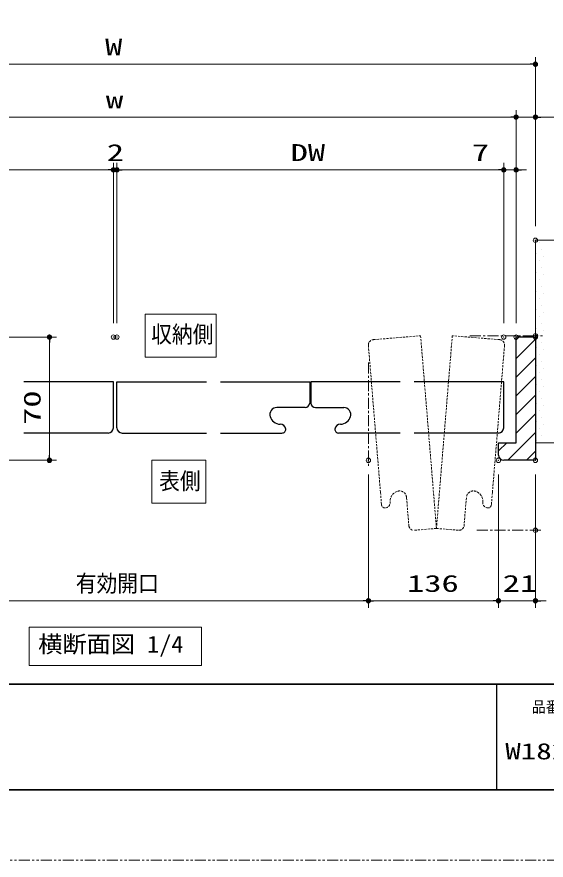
# Model space of a CAD drawing. Units: millimetres, scale not verified. Extents: x -1306 to 1306, y -607 to 607.
# Drawn here: x -495.3 to -194.8, y -594 to -114.9 of the extents above; entities that cross this region are included whole.
import ezdxf
from ezdxf.enums import TextEntityAlignment as Align

# ---------------------------------------------------------------- set-up
doc = ezdxf.new("R2010")
doc.units = ezdxf.units.MM
doc.header["$LTSCALE"] = 5
doc.header["$PDMODE"] = 32
doc.header["$PDSIZE"] = 2.5
for name, pattern in [('USER1', [2.5, 1.25, -0.25, 0.25, -0.25, 0.25, -0.25]), ('USER2', [0.375, 0.25, -0.125]), ('USER3', [2, 1.25, -0.25, 0.25, -0.25])]:
    doc.linetypes.add(name, pattern=pattern)
for name, color, linetype, lineweight in [('0-1_線(黄)', 2, 'Continuous', 15), ('0-3_陰線', 4, 'USER1', 9), ('0-C_中心線', 3, 'USER3', 9), ('0-D_線(白)', 7, 'Continuous', 30), ('1-1_寸法線', 3, 'Continuous', 13), ('1-2_ハッチング', 6, 'Continuous', 9), ('1-4_DEFPOINTS', 7, 'Continuous', 5), ('1-5_0', 3, 'Continuous', 25), ('1-6_点線(黄)', 2, 'USER2', 15), ('1-7_図面枠', 7, 'Continuous', 35)]:
    doc.layers.add(name, color=color, linetype=linetype, lineweight=lineweight)
doc.styles.add('ＭＳ ゴシック', font='')
doc.styles.get('ＭＳ ゴシック').set_extended_font_data('MS Gothic')

# ---------------------------------------------------------------- blocks, each defined once
blk = doc.blocks.new('_DOT')
at = {"layer": '1-5_0'}
blk.add_line((-2.5, 0), (-5, 0), dxfattribs=at)
for points in [[(0, 0), (-2.5, 0), (-2.48, 0.313)], [(0, 0), (-2.48, -0.313), (-2.5, 0)], [(0, 0), (-2.48, 0.313), (-2.421, 0.622)], [(0, 0), (-2.421, -0.622), (-2.48, -0.313)], [(0, 0), (-2.421, 0.622), (-2.324, 0.92)], [(0, 0), (-2.324, -0.92), (-2.421, -0.622)], [(0, 0), (-2.324, 0.92), (-2.191, 1.204)], [(0, 0), (-2.191, -1.204), (-2.324, -0.92)], [(0, 0), (-2.191, 1.204), (-2.023, 1.469)], [(0, 0), (-2.023, -1.469), (-2.191, -1.204)], [(0, 0), (-2.023, 1.469), (-1.822, 1.711)], [(0, 0), (-1.822, -1.711), (-2.023, -1.469)], [(0, 0), (-1.822, 1.711), (-1.594, 1.926)], [(0, 0), (-1.594, -1.926), (-1.822, -1.711)], [(0, 0), (-1.594, 1.926), (-1.34, 2.111)], [(0, 0), (-1.34, -2.111), (-1.594, -1.926)], [(0, 0), (-1.34, 2.111), (-1.064, 2.262)], [(0, 0), (-1.064, -2.262), (-1.34, -2.111)], [(0, 0), (-1.064, 2.262), (-0.773, 2.378)], [(0, 0), (-0.773, -2.378), (-1.064, -2.262)], [(0, 0), (-0.773, 2.378), (-0.468, 2.456)], [(0, 0), (-0.468, -2.456), (-0.773, -2.378)], [(0, 0), (-0.468, 2.456), (-0.157, 2.495)], [(0, 0), (-0.157, -2.495), (-0.468, -2.456)], [(0, 0), (-0.157, 2.495), (0.157, 2.495)], [(0, 0), (0.157, -2.495), (-0.157, -2.495)], [(0, 0), (0.157, 2.495), (0.468, 2.456)], [(0, 0), (0.468, 2.456), (0.773, 2.378)], [(0, 0), (0.773, 2.378), (1.064, 2.262)], [(0, 0), (1.064, 2.262), (1.34, 2.111)], [(0, 0), (1.34, 2.111), (1.594, 1.926)], [(0, 0), (1.594, 1.926), (1.822, 1.711)], [(0, 0), (1.822, 1.711), (2.023, 1.469)], [(0, 0), (2.023, 1.469), (2.191, 1.204)], [(0, 0), (2.191, 1.204), (2.324, 0.92)], [(0, 0), (2.324, 0.92), (2.421, 0.622)], [(0, 0), (2.421, 0.622), (2.48, 0.313)], [(0, 0), (2.48, 0.313), (2.5, 0)], [(0, 0), (0.468, -2.456), (0.157, -2.495)], [(0, 0), (0.773, -2.378), (0.468, -2.456)], [(0, 0), (1.064, -2.262), (0.773, -2.378)], [(0, 0), (1.34, -2.111), (1.064, -2.262)], [(0, 0), (1.594, -1.926), (1.34, -2.111)], [(0, 0), (1.822, -1.711), (1.594, -1.926)], [(0, 0), (2.023, -1.469), (1.822, -1.711)], [(0, 0), (2.191, -1.204), (2.023, -1.469)], [(0, 0), (2.324, -0.92), (2.191, -1.204)], [(0, 0), (2.421, -0.622), (2.324, -0.92)], [(0, 0), (2.48, -0.313), (2.421, -0.622)], [(0, 0), (2.5, 0), (2.48, -0.313)]]:
    blk.add_solid(points, dxfattribs=at)

msp = doc.modelspace()

# ---------------------------------------------------------------- linework, layer by layer
at = {"layer": '0-1_線(黄)'}
for p, q in [((-138.008, -241.841), (-200.848, -241.841)), ((-200.848, -241.841), (-200.848, -296.841)), ((-138.008, -356.841), (-200.848, -356.841))]:
    msp.add_line(p, q, dxfattribs=at)
msp.add_lwpolyline([(-488.434, -461.603), (-390.403, -461.603), (-390.403, -483.438), (-488.434, -483.438)], close=True, dxfattribs=at)
at = {"layer": '0-3_陰線'}
msp.add_line((387.036, -594), (-1292.964, -594), dxfattribs=at)
at = {"layer": '0-C_中心線'}
for p, q in [((-238.066, -296.08), (-196.851, -296.08)), ((-295.727, -311.282), (-295.727, -370.828)), ((-234.073, -406.603), (-196.84, -406.603))]:
    msp.add_line(p, q, dxfattribs=at)
at = {"layer": '0-D_線(白)'}
for p, q in [((-200.848, -296.841), (-211.848, -296.841)), ((-440.53, -322.341), (-491.332, -322.341)), ((-440.53, -348.341), (-440.53, -322.341)), ((-438.53, -348.341), (-438.53, -322.341)), ((-438.53, -322.341), (-387.728, -322.341)), ((-379.728, -322.341), (-328.99, -322.341)), ((-328.99, -322.341), (-328.99, -334.377)), ((-328.49, -322.341), (-328.49, -334.377)), ((-277.65, -322.341), (-328.49, -322.341)), ((-218.848, -322.341), (-269.65, -322.341)), ((-218.848, -348.341), (-218.848, -322.341)), ((-331.689, -336.841), (-347.695, -336.841)), ((-325.791, -336.841), (-309.683, -336.841)), ((-200.848, -344.341), (-200.848, -356.841)), ((-443.53, -351.341), (-491.332, -351.341)), ((-435.53, -351.341), (-387.728, -351.341)), ((-379.728, -351.341), (-351.673, -351.341)), ((-351.673, -351.341), (-344.794, -351.341)), ((-305.706, -351.341), (-312.584, -351.341)), ((-277.65, -351.341), (-305.706, -351.341)), ((-221.848, -351.341), (-269.65, -351.341)), ((-221.848, -363.841), (-221.848, -356.841))]:
    msp.add_line(p, q, dxfattribs=at)
for points in [[(-221.848, -356.841), (-211.848, -356.841), (-211.848, -296.841)], [(-200.848, -296.08), (-200.848, -366.841), (-218.848, -366.841)]]:
    msp.add_lwpolyline(points, dxfattribs=at)
for centre, radius, start, end in [((-331.944, -333.852), 3, 274.86949, 349.92817), ((-325.536, -333.852), 3, 190.07183, 265.13051), ((-347.673, -340.841), 4, 90.20752, 197.76294), ((-309.706, -340.841), 4, 342.23706, 89.79248), ((-345.736, -340.342), 6, 195.04154, 268.99496), ((-311.642, -340.342), 6, 271.00504, 344.95846), ((-443.53, -348.341), 3, 270, 0), ((-435.53, -348.341), 3, 180, 270), ((-345.672, -349.341), 3, 4.05402, 93.19439), ((-344.673, -349.341), 2, 266.51721, 6.16759), ((-312.706, -349.341), 2, 173.83241, 273.48279), ((-311.706, -349.341), 3, 86.80561, 175.94598), ((-221.848, -348.341), 3, 270, 0), ((-218.848, -363.841), 3, 180, 270)]:
    msp.add_arc(centre, radius, start, end, dxfattribs=at)
at = {"layer": '1-1_寸法線'}
for p, q in [((-200.848, -233.841), (-200.848, -137.841)), ((-675.212, -141.841), (-203.848, -141.841)), ((-214.848, -171.841), (-664.212, -171.841)), ((-214.848, -171.841), (-217.848, -171.841)), ((-211.848, -288.841), (-211.848, -167.841)), ((-211.848, -288.841), (-211.848, -167.841)), ((-211.848, -171.841), (-200.848, -171.841)), ((-200.848, -233.841), (-200.848, -167.841)), ((-197.848, -171.841), (-174.943, -171.841)), ((-440.53, -288.841), (-440.53, -197.841)), ((-440.53, -288.841), (-440.53, -197.841)), ((-438.53, -288.841), (-438.53, -197.841)), ((-438.53, -288.841), (-438.53, -197.841)), ((-218.848, -288.841), (-218.848, -197.841)), ((-218.848, -288.841), (-218.848, -197.841)), ((-211.848, -288.841), (-211.848, -197.841)), ((-443.53, -201.841), (-657.212, -201.841)), ((-443.53, -201.841), (-446.53, -201.841)), ((-440.53, -201.841), (-438.53, -201.841)), ((-435.53, -201.841), (-432.53, -201.841)), ((-221.848, -201.841), (-435.53, -201.841)), ((-221.848, -201.841), (-239.515, -201.841)), ((-211.848, -201.841), (-218.848, -201.841)), ((-208.848, -201.841), (-205.848, -201.841)), ((-659.212, -296.841), (-472.837, -296.841)), ((-476.837, -299.841), (-476.837, -363.841)), ((-649.212, -366.841), (-472.837, -366.841)), ((-295.727, -374.841), (-295.727, -450.603)), ((-295.727, -374.841), (-295.727, -450.603)), ((-221.848, -374.841), (-221.848, -450.603)), ((-221.848, -374.841), (-221.848, -450.603)), ((-200.848, -374.841), (-200.848, -450.603)), ((-580.334, -446.603), (-298.727, -446.603)), ((-292.727, -446.603), (-224.848, -446.603)), ((-224.848, -446.603), (-227.848, -446.603)), ((-221.848, -446.603), (-200.848, -446.603)), ((-197.848, -446.603), (-194.848, -446.603))]:
    msp.add_line(p, q, dxfattribs=at)
for points in [[(-422.398, -308.281), (-422.398, -283.763), (-382.112, -283.763), (-382.112, -308.281)], [(-418.692, -391.271), (-418.692, -366.754), (-388.005, -366.754), (-388.005, -391.271)]]:
    msp.add_lwpolyline(points, close=True, dxfattribs=at)
at = {"layer": '1-2_ハッチング'}
for p, q in [((-198.69, -242.887), (-198.64, -242.887)), ((-197.364, -246.865), (-197.314, -246.865)), ((-200.016, -249.516), (-199.966, -249.516)), ((-198.69, -253.494), (-198.64, -253.494)), ((-196.038, -250.842), (-195.988, -250.842)), ((-197.364, -257.471), (-197.314, -257.471)), ((-200.016, -260.123), (-199.966, -260.123)), ((-196.038, -261.449), (-195.988, -261.449)), ((-198.69, -264.1), (-198.64, -264.1)), ((-197.364, -268.078), (-197.314, -268.078)), ((-200.016, -270.729), (-199.966, -270.729)), ((-196.038, -272.055), (-195.988, -272.055)), ((-198.69, -274.707), (-198.64, -274.707)), ((-200.016, -281.336), (-199.966, -281.336)), ((-197.364, -278.684), (-197.314, -278.684)), ((-196.038, -282.662), (-195.988, -282.662)), ((-198.69, -285.313), (-198.64, -285.313)), ((-200.016, -291.943), (-199.966, -291.943)), ((-197.364, -289.291), (-197.314, -289.291)), ((-211.848, -298.472), (-210.217, -296.841)), ((-198.69, -295.92), (-198.64, -295.92)), ((-196.038, -293.268), (-195.988, -293.268)), ((-211.848, -309.078), (-200.848, -298.078)), ((-197.364, -299.898), (-197.314, -299.898)), ((-200.016, -302.549), (-199.966, -302.549)), ((-198.69, -306.527), (-198.64, -306.527)), ((-196.038, -303.875), (-195.988, -303.875)), ((-211.848, -319.685), (-200.848, -308.685)), ((-197.364, -310.504), (-197.314, -310.504)), ((-200.016, -313.156), (-199.966, -313.156)), ((-196.038, -314.482), (-195.988, -314.482)), ((-211.848, -330.292), (-200.848, -319.292)), ((-198.69, -317.133), (-198.64, -317.133)), ((-200.016, -323.762), (-199.966, -323.762)), ((-197.364, -321.111), (-197.314, -321.111)), ((-196.038, -325.088), (-195.988, -325.088)), ((-211.848, -340.898), (-200.848, -329.898)), ((-198.69, -327.74), (-198.64, -327.74)), ((-200.016, -334.369), (-199.966, -334.369)), ((-197.364, -331.717), (-197.314, -331.717)), ((-198.69, -338.346), (-198.64, -338.346)), ((-196.038, -335.695), (-195.988, -335.695)), ((-211.848, -351.505), (-200.848, -340.505)), ((-197.364, -342.324), (-197.314, -342.324)), ((-200.016, -344.976), (-199.966, -344.976)), ((-198.69, -348.953), (-198.64, -348.953)), ((-196.038, -346.301), (-195.988, -346.301)), ((-216.578, -366.841), (-200.848, -351.111)), ((-197.364, -352.931), (-197.314, -352.931)), ((-221.848, -361.505), (-217.184, -356.841)), ((-200.016, -355.582), (-199.966, -355.582)), ((-205.971, -366.841), (-200.848, -361.718))]:
    msp.add_line(p, q, dxfattribs=at)
at = {"layer": '1-4_DEFPOINTS'}
for p in [(-200.848, -141.841), (-200.848, -171.841), (-438.53, -201.841), (-211.848, -201.841), (-200.848, -241.841), (-440.53, -296.841), (-438.53, -296.841), (-218.848, -296.841), (-211.848, -296.841), (-200.848, -296.08), (-200.848, -296.841), (-476.837, -366.841), (-295.727, -366.841), (-221.848, -366.841), (-200.848, -366.841), (-200.848, -366.841), (-200.848, -406.603), (-295.727, -446.603), (-221.848, -446.603), (-200.848, -446.603)]:
    msp.add_point(p, dxfattribs=at)
at = {"layer": '1-5_0', "color": 7}
msp.add_line((-222.964, -494), (-222.964, -554), dxfattribs=at)
at = {"layer": '1-6_点線(黄)'}
for p, q in [((-292.973, -298.292), (-266.063, -296.08)), ((-266.063, -296.08), (-257.065, -405.535)), ((-248.066, -296.08), (-257.065, -405.535)), ((-221.157, -298.292), (-248.066, -296.08)), ((-295.717, -301.528), (-288.846, -385.103)), ((-218.412, -301.528), (-225.284, -385.103)), ((-288.846, -385.103), (-288.282, -391.959)), ((-272.712, -404.375), (-274.068, -387.879)), ((-241.417, -404.375), (-240.061, -387.879)), ((-225.284, -385.103), (-225.847, -391.959)), ((-257.065, -405.535), (-270.056, -406.603)), ((-257.065, -405.535), (-244.073, -406.603))]:
    msp.add_line(p, q, dxfattribs=at)
for centre, radius, start, end in [((-292.727, -301.282), 3, 86.7831, 190.57605), ((-221.402, -301.282), 3, 349.42395, 93.2169), ((-277.396, -390.119), 6, 109.74154, 183.69496), ((-278.053, -388.23), 4, 4.90752, 112.46294), ((-236.076, -388.23), 4, 67.53706, 175.09248), ((-236.733, -390.119), 6, 356.30504, 70.25846), ((-286.279, -391.916), 2, 181.21721, 280.86759), ((-286.361, -390.92), 3, 278.75402, 7.89439), ((-227.769, -390.92), 3, 172.10561, 261.24598), ((-227.85, -391.916), 2, 259.13241, 358.78279), ((-269.767, -403.599), 3, 193.7064, 264.62817), ((-244.362, -403.599), 3, 275.37183, 346.2936)]:
    msp.add_arc(centre, radius, start, end, dxfattribs=at)
at = {"layer": '1-7_図面枠'}
msp.add_line((-1252.964, -494), (347.036, -494), dxfattribs=at)
msp.add_lwpolyline([(-1252.964, -554), (347.036, -554), (347.036, 554), (-1252.964, 554)], close=True, dxfattribs=at)

# ---------------------------------------------------------------- block references
at = {"layer": '1-1_寸法線', "xscale": 0.6, "yscale": 0.6}
for p in [(-200.848, -141.841), (-211.848, -171.841), (-211.848, -171.841), (-440.53, -201.841), (-440.53, -201.841), (-218.848, -201.841), (-218.848, -201.841), (-295.727, -446.603), (-221.848, -446.603), (-221.848, -446.603)]:
    msp.add_blockref('_DOT', p, dxfattribs=at)
for p, rotation in [((-200.848, -171.841), 180), ((-438.53, -201.841), 180), ((-438.53, -201.841), 180), ((-211.848, -201.841), 180), ((-476.837, -296.841), 90), ((-476.837, -366.841), 270), ((-295.727, -446.603), 180), ((-200.848, -446.603), 180)]:
    msp.add_blockref('_DOT', p, dxfattribs=dict(at, rotation=rotation))

# ---------------------------------------------------------------- texts
at = {"layer": '0-1_線(黄)', "style": 'ＭＳ ゴシック', "width": 1.05}
msp.add_text('横断面図 1/4', height=9.604, dxfattribs=at).set_placement((-483.241, -478.981), align=Align.BOTTOM_LEFT)
at = {"layer": '1-1_寸法線', "style": 'ＭＳ ゴシック'}
for s, width, p in [('W', 1.5, (-445.244, -139.692)), ('w', 1.5, (-444.768, -169.692)), ('2', 1.5, (-444.292, -199.692)), ('DW', 1.5, (-339.88, -199.692)), ('7', 1.5, (-236.943, -199.692)), ('収納側', 0.9, (-419.092, -302.895)), ('表側', 0.9, (-414.573, -386.253)), ('有効開口', 0.9, (-461.894, -444.453)), ('136', 1.5, (-273.787, -444.453)), ('21', 1.5, (-219.443, -444.453))]:
    msp.add_text(s, height=9.604, dxfattribs=dict(at, width=width)).set_placement(p, align=Align.BOTTOM_LEFT)
at = {"layer": '1-1_寸法線', "style": 'ＭＳ ゴシック', "width": 1.5}
msp.add_text('70', height=9.604, rotation=90, dxfattribs=at).set_placement((-478.987, -346.743), align=Align.BOTTOM_LEFT)
at = {"layer": '1-7_図面枠', "style": 'ＭＳ ゴシック'}
for s, height, width, p in [('品番', 6.452, 0.9, (-202.964, -512.073)), ('W1820×H2100/2400×D70', 9.236, 1.4, (-217.977, -539.518))]:
    msp.add_text(s, height=height, dxfattribs=dict(at, width=width)).set_placement(p, align=Align.BOTTOM_LEFT)

doc.saveas('drawing.dxf')
